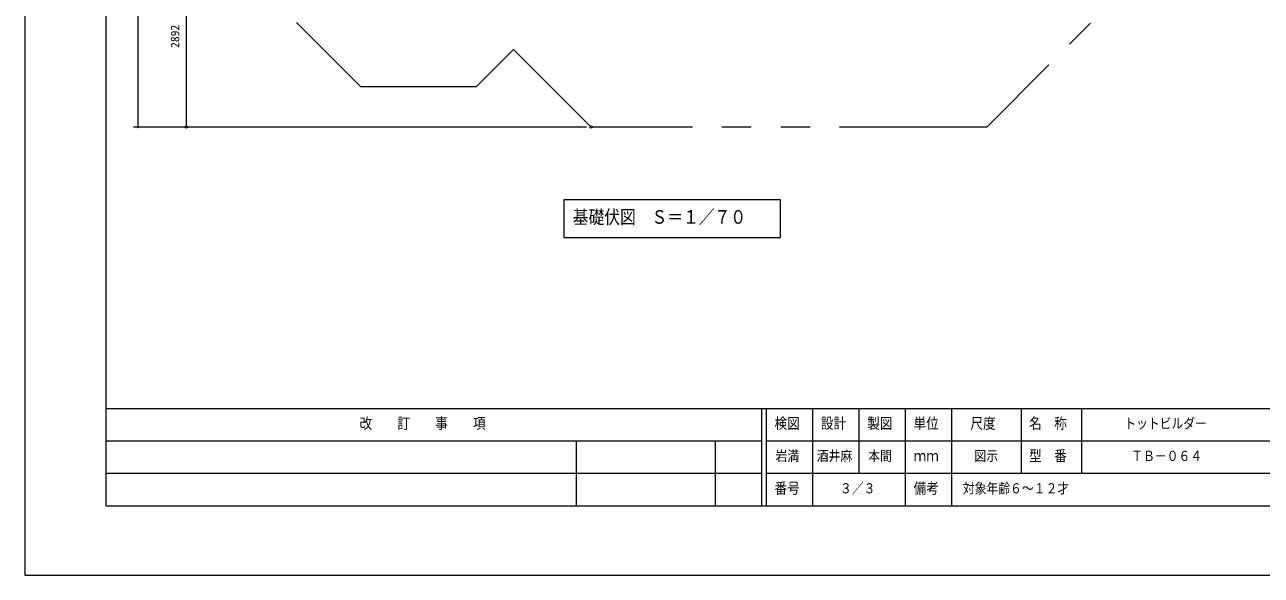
# Model space of a CAD drawing. Units: millimetres on the paper, scale 1:70. Extents: x 0 to 420, y -297 to 594.
# Drawn here: x 0 to 266.8, y -297 to -178.2 of the extents above; entities that cross this region are included whole.
import ezdxf
from ezdxf.enums import TextEntityAlignment as Align

# ---------------------------------------------------------------- set-up
doc = ezdxf.new("R2010")
doc.units = ezdxf.units.MM
doc.header["$PDMODE"] = 32
doc.header["$PDSIZE"] = 0.5
doc.linetypes.add('USER3', pattern=[63.5, 31.75, -6.35, 6.35, -6.35, 6.35, -6.35])
doc.layers.add('DEFPOINTS_3', color=7, linetype='Continuous', lineweight=9)
doc.layers.add('LY_1', color=7, linetype='Continuous', lineweight=9)
doc.styles.add('ＭＳ ゴシック', font='')
doc.styles.get('ＭＳ ゴシック').set_extended_font_data('MS Gothic')

# ---------------------------------------------------------------- blocks, each defined once
blk = doc.blocks.new('-000-_DOTSMALL')
at = {"color": 7, "linetype": 'Continuous', "lineweight": 9}
blk.add_circle((0, 0), 0.0625, dxfattribs=at)
blk.add_circle((0, 0), 0.0625, dxfattribs=at)

msp = doc.modelspace()

# ---------------------------------------------------------------- linework, layer by layer
at = {"layer": 'DEFPOINTS_3'}
for p, q in [((0, 0), (0, -297)), ((0, -297), (420, -297))]:
    msp.add_line(p, q, dxfattribs=at)
at = {"layer": 'LY_1'}
for p, q in [((17.5, -15), (17.5, -282)), ((17.5, -261), (402.5, -261)), ((159, -261), (159, -282)), ((160, -261), (160, -282)), ((170, -261), (170, -275)), ((180, -261), (180, -275)), ((190, -261), (190, -282)), ((200, -261), (200, -275)), ((215, -261), (215, -275)), ((215, -268), (332.5, -268)), ((160, -275), (402.5, -275)), ((200, -275), (200, -282)), ((17.5, -282), (402.5, -282))]:
    msp.add_line(p, q, dxfattribs=at)
at = {"layer": 'LY_1', "lineweight": 18}
for p, q in [((24.48, -200.308), (24.48, -70.541)), ((34.878, -200.308), (34.878, -159)), ((33.878, -200.308), (23.48, -200.308)), ((121.19, -200.308), (33.878, -200.308)), ((163.09, -215.983), (116.29, -215.983)), ((116.29, -215.983), (116.29, -224.116)), ((163.09, -224.116), (163.09, -215.983)), ((116.29, -224.116), (163.09, -224.116)), ((228, -261), (228, -275)), ((17.5, -268), (159, -268)), ((119, -268), (119, -282)), ((149, -268), (149, -282)), ((160, -268), (215, -268)), ((17.5, -275), (159, -275)), ((170, -275), (170, -282))]:
    msp.add_line(p, q, dxfattribs=at)
at = {"layer": 'LY_1', "linetype": 'USER3', "lineweight": 18}
for p, q in [((265.882, -141.994), (207.567, -200.308)), ((72.513, -191.63), (58.654, -177.771)), ((105.467, -183.586), (97.422, -191.63)), ((122.19, -200.308), (105.467, -183.586)), ((97.422, -191.63), (72.513, -191.63)), ((207.567, -200.308), (122.19, -200.308))]:
    msp.add_line(p, q, dxfattribs=at)
at = {"layer": 'LY_1'}
for p in [(34.878, -200.308), (122.19, -200.308)]:
    msp.add_point(p, dxfattribs=at)

# ---------------------------------------------------------------- block references
at = {"layer": 'LY_1', "xscale": 2.32, "yscale": 2.32, "rotation": 270}
for p in [(24.48, -200.308), (34.878, -200.308)]:
    msp.add_blockref('-000-_DOTSMALL', p, dxfattribs=at)

# ---------------------------------------------------------------- texts
at = {"layer": 'LY_1', "style": 'ＭＳ ゴシック'}
msp.add_text('2892', height=1.833, rotation=90, dxfattribs=at).set_placement((33.878, -183.238), align=Align.BOTTOM_LEFT)
at = {"layer": 'LY_1', "style": 'ＭＳ ゴシック', "width": 0.85}
for s, height, p in [('基礎伏図\u3000Ｓ＝１／７０', 2.933, (118.246, -222.05)), ('改\u3000\u3000訂\u3000\u3000事\u3000\u3000項', 2.346, (72.25, -266.1)), ('検図', 2.346, (161.8, -266.1)), ('設計', 2.346, (171.8, -266.1)), ('製図', 2.346, (181.8, -266.1)), ('単位', 2.346, (191.8, -266.1)), ('尺度', 2.346, (204.05, -266.1)), ('名\u3000称', 2.346, (216.7, -266.1)), ('トットビルダー', 2.199, (237.25, -266)), ('岩満', 2.199, (162, -273)), ('酒井麻', 2.199, (170.917, -273)), ('本間', 2.199, (182, -273)), ('ｍｍ', 2.346, (191.8, -273.1)), ('図示', 2.199, (204.917, -273)), ('型\u3000番', 2.346, (216.7, -273.1)), ('ＴＢ－０６４', 2.199, (238.75, -273)), ('番号', 2.346, (161.8, -280.1)), ('３／３', 2.199, (175.917, -280)), ('備考', 2.346, (191.8, -280.1)), ('対象年齢６～１２才', 2.199, (202.417, -280))]:
    msp.add_text(s, height=height, dxfattribs=at).set_placement(p, align=Align.BOTTOM_LEFT)

doc.saveas('drawing.dxf')
